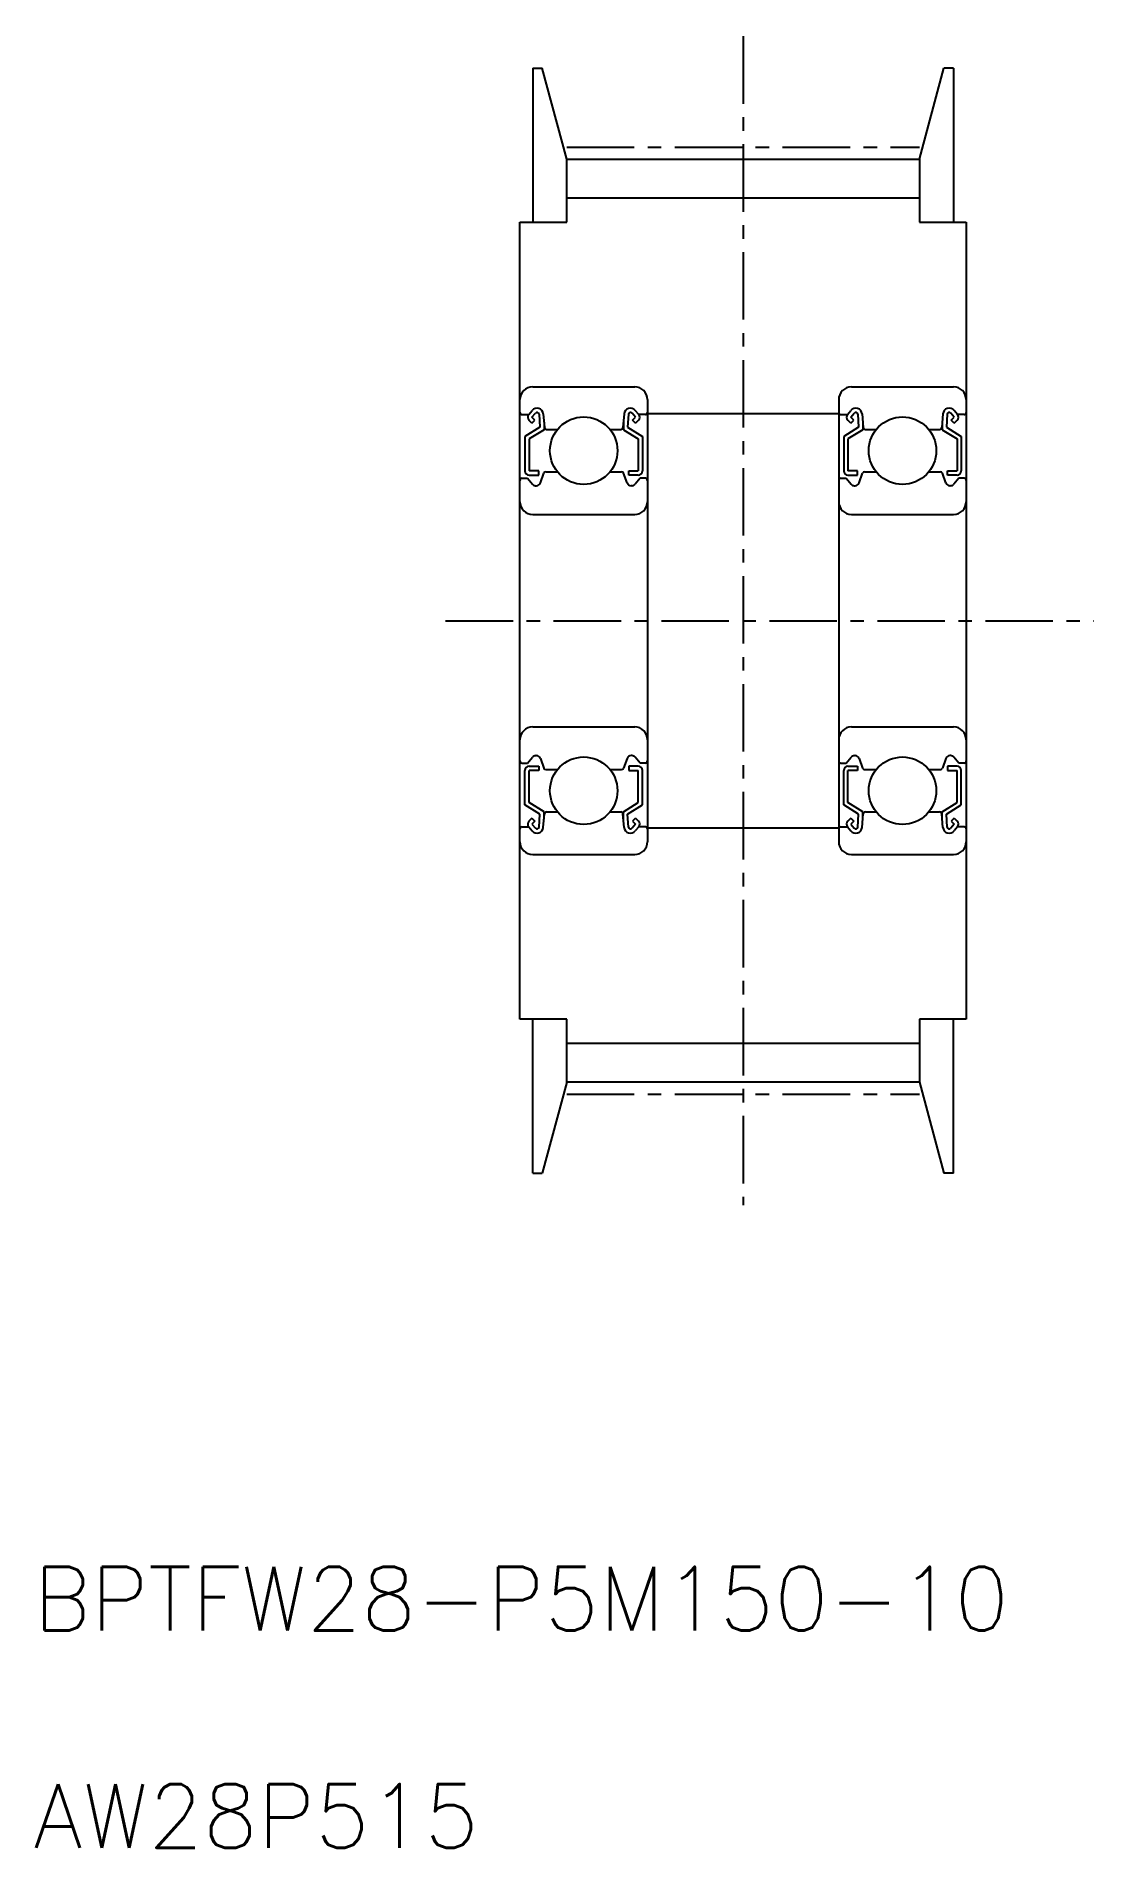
# Model space of a CAD drawing. Extents: x 22 to 71.7, y 0.3 to 85.5.
import ezdxf
from ezdxf.enums import TextEntityAlignment as Align

# ---------------------------------------------------------------- set-up
doc = ezdxf.new("R2010")
doc.units = 0
doc.header["$LTSCALE"] = 0.1
doc.linetypes.add('CENTER', pattern=[50.8, 31.75, -6.35, 6.35, -6.35])
doc.layers.get('0').update_dxf_attribs({"linetype": 'CONTINUOUS'})
doc.layers.add('CENTER', color=1, linetype='CONTINUOUS')
doc.styles.get("Standard").update_dxf_attribs({"font": 'txt.shx', "bigfont": 'bigfont.shx'})

msp = doc.modelspace()

# ---------------------------------------------------------------- linework, layer by layer
at = {"color": 7, "linetype": 'CONTINUOUS'}
for p, q in [((45.342, 84.05), (45.342, 76.8)), ((45.342, 84.05), (45.793, 84.05)), ((46.942, 79.76), (45.793, 84.05)), ((63.542, 79.76), (64.692, 84.05)), ((65.142, 84.05), (64.692, 84.05)), ((65.142, 84.05), (65.142, 76.8)), ((46.942, 79.76), (63.542, 79.76)), ((46.942, 76.8), (46.942, 79.76)), ((63.542, 79.76), (63.542, 76.8)), ((46.942, 77.95), (63.542, 77.95)), ((44.742, 39.3), (44.742, 76.8)), ((44.742, 76.8), (46.942, 76.8)), ((63.542, 76.8), (65.742, 76.8)), ((65.742, 76.8), (65.742, 39.3)), ((45.342, 69.05), (50.142, 69.05)), ((60.342, 69.05), (65.142, 69.05)), ((50.742, 68.45), (50.742, 47.65)), ((59.742, 68.45), (59.742, 47.65)), ((44.842, 67.75), (45.152, 67.75)), ((45.152, 67.75), (45.314, 67.943)), ((45.305, 67.339), (45.165, 67.48)), ((45.305, 67.621), (45.468, 67.815)), ((45.305, 67.339), (45.447, 67.48)), ((45.448, 67.48), (45.305, 67.621)), ((45.641, 67.76), (45.674, 67.148)), ((45.84, 67.778), (45.895, 67.141)), ((45.874, 67.384), (45.874, 67.037)), ((49.644, 67.778), (49.589, 67.141)), ((49.61, 67.384), (49.61, 67.037)), ((49.843, 67.76), (49.81, 67.148)), ((50.179, 67.621), (50.016, 67.815)), ((50.037, 67.48), (50.179, 67.621)), ((50.179, 67.339), (50.037, 67.48)), ((50.332, 67.75), (50.17, 67.943)), ((50.179, 67.339), (50.32, 67.48)), ((50.642, 67.75), (50.332, 67.75)), ((50.742, 67.8), (59.742, 67.8)), ((59.842, 67.75), (60.152, 67.75)), ((60.152, 67.75), (60.314, 67.943)), ((60.305, 67.339), (60.165, 67.48)), ((60.305, 67.621), (60.468, 67.815)), ((60.305, 67.339), (60.447, 67.48)), ((60.448, 67.48), (60.305, 67.621)), ((60.641, 67.76), (60.674, 67.148)), ((60.84, 67.778), (60.895, 67.141)), ((60.874, 67.384), (60.874, 67.037)), ((64.644, 67.778), (64.589, 67.141)), ((64.61, 67.384), (64.61, 67.037)), ((64.843, 67.76), (64.81, 67.148)), ((65.179, 67.621), (65.016, 67.815)), ((65.037, 67.48), (65.179, 67.621)), ((65.179, 67.339), (65.037, 67.48)), ((65.332, 67.75), (65.17, 67.943)), ((65.179, 67.339), (65.32, 67.48)), ((65.642, 67.75), (65.332, 67.75)), ((44.974, 66.711), (44.974, 65.1)), ((45.675, 67.148), (44.975, 66.711)), ((45.874, 67.037), (45.174, 66.6)), ((45.174, 66.6), (45.174, 65.1)), ((45.995, 67.05), (46.51, 67.05)), ((48.975, 67.05), (49.489, 67.05)), ((49.61, 67.037), (50.31, 66.6)), ((49.81, 67.148), (50.51, 66.711)), ((50.31, 66.6), (50.31, 65.1)), ((50.51, 66.711), (50.51, 65.1)), ((59.974, 66.711), (59.974, 65.1)), ((60.675, 67.148), (59.975, 66.711)), ((60.874, 67.037), (60.174, 66.6)), ((60.174, 66.6), (60.174, 65.1)), ((60.995, 67.05), (61.51, 67.05)), ((63.975, 67.05), (64.489, 67.05)), ((64.61, 67.037), (65.31, 66.6)), ((64.81, 67.148), (65.51, 66.711)), ((65.31, 66.6), (65.31, 65.1)), ((65.51, 66.711), (65.51, 65.1)), ((45.624, 65.1), (45.174, 65.1)), ((45.174, 64.9), (45.624, 64.9)), ((45.624, 64.9), (45.624, 65.1)), ((45.703, 64.532), (45.867, 64.984)), ((45.961, 65.05), (46.51, 65.05)), ((48.975, 65.05), (49.523, 65.05)), ((49.781, 64.532), (49.617, 64.984)), ((49.86, 65.1), (50.31, 65.1)), ((49.86, 64.9), (49.86, 65.1)), ((50.31, 64.9), (49.86, 64.9)), ((60.624, 65.1), (60.174, 65.1)), ((60.174, 64.9), (60.624, 64.9)), ((60.624, 64.9), (60.624, 65.1)), ((60.703, 64.532), (60.867, 64.984)), ((60.961, 65.05), (61.51, 65.05)), ((63.975, 65.05), (64.523, 65.05)), ((64.781, 64.532), (64.617, 64.984)), ((64.86, 64.9), (64.86, 65.1)), ((64.86, 65.1), (65.31, 65.1)), ((65.31, 64.9), (64.86, 64.9)), ((44.842, 64.75), (45.092, 64.75)), ((45.092, 64.75), (45.326, 64.471)), ((45.479, 64.4), (45.515, 64.4)), ((50.005, 64.4), (49.969, 64.4)), ((50.392, 64.75), (50.158, 64.471)), ((50.642, 64.75), (50.392, 64.75)), ((59.842, 64.75), (60.092, 64.75)), ((60.092, 64.75), (60.326, 64.471)), ((60.479, 64.4), (60.515, 64.4)), ((65.005, 64.4), (64.969, 64.4)), ((65.392, 64.75), (65.158, 64.471)), ((65.642, 64.75), (65.392, 64.75)), ((45.342, 63.05), (50.142, 63.05)), ((60.342, 63.05), (65.142, 63.05)), ((45.342, 53.05), (50.142, 53.05)), ((60.342, 53.05), (65.142, 53.05)), ((44.842, 51.35), (45.092, 51.35)), ((45.092, 51.35), (45.326, 51.629)), ((45.174, 51.2), (45.624, 51.2)), ((45.479, 51.7), (45.515, 51.7)), ((45.624, 51.2), (45.624, 51)), ((45.703, 51.568), (45.867, 51.116)), ((49.781, 51.568), (49.617, 51.116)), ((50.31, 51.2), (49.86, 51.2)), ((49.86, 51.2), (49.86, 51)), ((50.005, 51.7), (49.969, 51.7)), ((50.392, 51.35), (50.158, 51.629)), ((50.642, 51.35), (50.392, 51.35)), ((59.842, 51.35), (60.092, 51.35)), ((60.092, 51.35), (60.326, 51.629)), ((60.174, 51.2), (60.624, 51.2)), ((60.479, 51.7), (60.515, 51.7)), ((60.624, 51.2), (60.624, 51)), ((60.703, 51.568), (60.867, 51.116)), ((64.781, 51.568), (64.617, 51.116)), ((64.86, 51.2), (64.86, 51)), ((65.31, 51.2), (64.86, 51.2)), ((65.005, 51.7), (64.969, 51.7)), ((65.392, 51.35), (65.158, 51.629)), ((65.642, 51.35), (65.392, 51.35)), ((44.974, 49.389), (44.974, 51)), ((45.624, 51), (45.174, 51)), ((45.174, 49.5), (45.174, 51)), ((45.961, 51.05), (46.51, 51.05)), ((48.975, 51.05), (49.523, 51.05)), ((49.86, 51), (50.31, 51)), ((50.31, 49.5), (50.31, 51)), ((50.51, 49.389), (50.51, 51)), ((59.974, 49.389), (59.974, 51)), ((60.174, 49.5), (60.174, 51)), ((60.624, 51), (60.174, 51)), ((60.961, 51.05), (61.51, 51.05)), ((63.975, 51.05), (64.523, 51.05)), ((64.86, 51), (65.31, 51)), ((65.31, 49.5), (65.31, 51)), ((65.51, 49.389), (65.51, 51)), ((45.874, 49.063), (45.174, 49.5)), ((49.61, 49.063), (50.31, 49.5)), ((60.874, 49.063), (60.174, 49.5)), ((64.61, 49.063), (65.31, 49.5)), ((45.675, 48.952), (44.975, 49.389)), ((45.305, 48.761), (45.165, 48.62)), ((45.305, 48.761), (45.447, 48.62)), ((45.448, 48.62), (45.305, 48.479)), ((45.524, 49.281), (45.525, 49.281)), ((45.641, 48.34), (45.674, 48.952)), ((45.699, 49.172), (45.699, 49.172)), ((45.84, 48.322), (45.895, 48.959)), ((45.874, 48.716), (45.874, 49.063)), ((45.995, 49.05), (46.51, 49.05)), ((48.975, 49.05), (49.489, 49.05)), ((49.644, 48.322), (49.589, 48.959)), ((49.61, 48.716), (49.61, 49.063)), ((49.81, 48.952), (50.51, 49.389)), ((49.843, 48.34), (49.81, 48.952)), ((50.179, 48.761), (50.037, 48.62)), ((50.037, 48.62), (50.179, 48.479)), ((50.179, 48.761), (50.32, 48.62)), ((60.675, 48.952), (59.975, 49.389)), ((60.305, 48.761), (60.165, 48.62)), ((60.305, 48.761), (60.447, 48.62)), ((60.448, 48.62), (60.305, 48.479)), ((60.524, 49.281), (60.525, 49.281)), ((60.641, 48.34), (60.674, 48.952)), ((60.699, 49.172), (60.699, 49.172)), ((60.84, 48.322), (60.895, 48.959)), ((60.874, 48.716), (60.874, 49.063)), ((60.995, 49.05), (61.51, 49.05)), ((63.975, 49.05), (64.489, 49.05)), ((64.644, 48.322), (64.589, 48.959)), ((64.61, 48.716), (64.61, 49.063)), ((64.81, 48.952), (65.51, 49.389)), ((64.843, 48.34), (64.81, 48.952)), ((65.179, 48.761), (65.037, 48.62)), ((65.037, 48.62), (65.179, 48.479)), ((65.179, 48.761), (65.32, 48.62)), ((44.842, 48.35), (45.152, 48.35)), ((45.152, 48.35), (45.314, 48.157)), ((45.305, 48.479), (45.468, 48.285)), ((50.179, 48.479), (50.016, 48.285)), ((50.332, 48.35), (50.17, 48.157)), ((50.642, 48.35), (50.332, 48.35)), ((50.742, 48.3), (59.742, 48.3)), ((59.842, 48.35), (60.152, 48.35)), ((60.152, 48.35), (60.314, 48.157)), ((60.305, 48.479), (60.468, 48.285)), ((65.179, 48.479), (65.016, 48.285)), ((65.332, 48.35), (65.17, 48.157)), ((65.642, 48.35), (65.332, 48.35)), ((45.342, 47.05), (50.142, 47.05)), ((60.342, 47.05), (65.142, 47.05)), ((46.942, 39.3), (44.742, 39.3)), ((45.342, 32.05), (45.342, 39.3)), ((46.942, 36.34), (46.942, 39.3)), ((63.542, 39.3), (63.542, 36.34)), ((65.742, 39.3), (63.542, 39.3)), ((65.142, 32.05), (65.142, 39.3)), ((63.542, 38.15), (46.942, 38.15)), ((46.942, 36.34), (45.793, 32.05)), ((63.542, 36.34), (46.942, 36.34)), ((63.542, 36.34), (64.692, 32.05)), ((45.342, 32.05), (45.793, 32.05)), ((65.142, 32.05), (64.692, 32.05))]:
    msp.add_line(p, q, dxfattribs=at)
for centre in [(47.742, 66.05), (62.742, 66.05), (47.742, 50.05), (62.742, 50.05)]:
    msp.add_circle(centre, 1.587, dxfattribs=at)
for centre, radius, start, end in [((45.342, 68.45), 0.6, 90, 180), ((50.142, 68.45), 0.6, 0, 90), ((60.342, 68.45), 0.6, 90, 180), ((65.142, 68.45), 0.6, 0, 90), ((44.842, 67.85), 0.1, 180.00005, 270.00003), ((45.305, 67.621), 0.2, 139.86482, 225.00006), ((45.543, 67.752), 0.298, 5.00049, 140.17136), ((45.543, 67.752), 0.0983, 4.66455, 139.97394), ((49.941, 67.752), 0.298, 39.82861, 174.99974), ((49.941, 67.752), 0.0983, 40.02637, 175.33574), ((50.179, 67.621), 0.2, 314.99673, 40.13525), ((50.642, 67.85), 0.1, 269.99948, 359.99126), ((59.842, 67.85), 0.1, 180.00005, 270.00003), ((60.305, 67.621), 0.2, 139.86482, 225.00006), ((60.543, 67.752), 0.298, 5.00049, 140.17136), ((60.543, 67.752), 0.0983, 4.66455, 139.97394), ((64.941, 67.752), 0.298, 39.82861, 174.99974), ((64.941, 67.752), 0.0983, 40.02637, 175.33574), ((65.179, 67.621), 0.2, 314.99673, 40.13525), ((65.642, 67.85), 0.1, 269.99948, 359.99126), ((45.995, 67.15), 0.1, 185.14438, 270.00003), ((49.489, 67.15), 0.1, 269.99948, 354.85568), ((60.995, 67.15), 0.1, 185.14438, 270.00003), ((64.489, 67.15), 0.1, 269.99948, 354.85568), ((45.174, 65.1), 0.2, 180.00005, 270.00003), ((45.961, 64.95), 0.1, 89.99951, 160.11572), ((49.523, 64.95), 0.1, 19.88452, 90.00024), ((50.31, 65.1), 0.2, 269.99976, 359.99563), ((60.174, 65.1), 0.2, 180.00005, 270.00003), ((60.961, 64.95), 0.1, 89.99951, 160.11572), ((64.523, 64.95), 0.1, 19.88452, 90.00024), ((65.31, 65.1), 0.2, 269.99976, 359.99563), ((44.842, 64.65), 0.1, 89.99951, 180.00005), ((45.479, 64.6), 0.2, 220.13838, 270.00003), ((45.515, 64.6), 0.2, 270.00003, 340.11166), ((49.969, 64.6), 0.2, 199.88831, 269.99976), ((50.005, 64.6), 0.2, 269.99976, 319.86147), ((50.642, 64.65), 0.1, 359.99126, 90.00024), ((59.842, 64.65), 0.1, 89.99951, 180.00005), ((60.479, 64.6), 0.2, 220.13838, 270.00003), ((60.515, 64.6), 0.2, 270.00003, 340.11166), ((64.969, 64.6), 0.2, 199.88831, 269.99976), ((65.005, 64.6), 0.2, 269.99976, 319.86147), ((65.642, 64.65), 0.1, 359.99126, 90.00024), ((45.342, 63.65), 0.6, 180, 270), ((50.142, 63.65), 0.6, 270, 0), ((60.342, 63.65), 0.6, 180, 270), ((65.142, 63.65), 0.6, 270, 0), ((45.342, 52.45), 0.6, 90, 180), ((50.142, 52.45), 0.6, 0, 90), ((60.342, 52.45), 0.6, 90, 180), ((65.142, 52.45), 0.6, 0, 90), ((44.842, 51.45), 0.1, 179.99995, 270.00049), ((45.174, 51), 0.2, 89.99997, 179.99995), ((45.479, 51.5), 0.2, 89.99997, 139.86162), ((45.515, 51.5), 0.2, 19.88834, 89.99997), ((49.969, 51.5), 0.2, 90.00024, 160.11169), ((50.005, 51.5), 0.2, 40.13853, 90.00024), ((50.31, 51), 0.2, 0.00437, 90.00024), ((50.642, 51.45), 0.1, 269.99976, 0.00874), ((59.842, 51.45), 0.1, 179.99995, 270.00049), ((60.174, 51), 0.2, 89.99997, 179.99995), ((60.479, 51.5), 0.2, 89.99997, 139.86162), ((60.515, 51.5), 0.2, 19.88834, 89.99997), ((64.969, 51.5), 0.2, 90.00024, 160.11169), ((65.005, 51.5), 0.2, 40.13853, 90.00024), ((65.31, 51), 0.2, 0.00437, 90.00024), ((65.642, 51.45), 0.1, 269.99976, 0.00874), ((45.961, 51.15), 0.1, 199.88428, 270.00049), ((49.523, 51.15), 0.1, 269.99976, 340.11548), ((60.961, 51.15), 0.1, 199.88428, 270.00049), ((64.523, 51.15), 0.1, 269.99976, 340.11548), ((45.305, 48.479), 0.2, 134.99994, 220.13518), ((45.995, 48.95), 0.1, 89.99997, 174.85562), ((49.489, 48.95), 0.1, 5.14432, 90.00052), ((50.179, 48.479), 0.2, 319.86475, 45.00327), ((60.305, 48.479), 0.2, 134.99994, 220.13518), ((60.995, 48.95), 0.1, 89.99997, 174.85562), ((64.489, 48.95), 0.1, 5.14432, 90.00052), ((65.179, 48.479), 0.2, 319.86475, 45.00327), ((44.842, 48.25), 0.1, 89.99997, 179.99995), ((45.543, 48.348), 0.298, 219.82864, 354.99951), ((45.543, 48.348), 0.0983, 220.02606, 355.33545), ((49.941, 48.348), 0.298, 185.00026, 320.17139), ((49.941, 48.348), 0.0983, 184.66426, 319.97363), ((50.642, 48.25), 0.1, 0.00874, 90.00052), ((59.842, 48.25), 0.1, 89.99997, 179.99995), ((60.543, 48.348), 0.298, 219.82864, 354.99951), ((60.543, 48.348), 0.0983, 220.02606, 355.33545), ((64.941, 48.348), 0.298, 185.00026, 320.17139), ((64.941, 48.348), 0.0983, 184.66426, 319.97363), ((65.642, 48.25), 0.1, 0.00874, 90.00052), ((45.342, 47.65), 0.6, 180, 270), ((50.142, 47.65), 0.6, 270, 0), ((60.342, 47.65), 0.6, 180, 270), ((65.142, 47.65), 0.6, 270, 0)]:
    msp.add_arc(centre, radius, start, end, dxfattribs=at)
at = {"layer": 'CENTER', "color": 1, "linetype": 'CENTER'}
msp.add_line((55.242, 85.55), (55.242, 30.55), dxfattribs=at)
at = {"layer": 'CENTER', "linetype": 'CENTER'}
for p, q in [((46.942, 80.33), (63.542, 80.33)), ((41.242, 58.05), (71.742, 58.05)), ((46.942, 35.77), (63.542, 35.77))]:
    msp.add_line(p, q, dxfattribs=at)

# ---------------------------------------------------------------- texts
at = {"color": 7, "linetype": 'CONTINUOUS'}
for s, p in [('BPTFW28-P5M150-10', (21.852, 9.634)), ('AW28P515', (21.852, -0.586))]:
    msp.add_text(s, height=3, dxfattribs=at).set_placement(p, align=Align.BOTTOM_LEFT)

doc.saveas('drawing.dxf')
